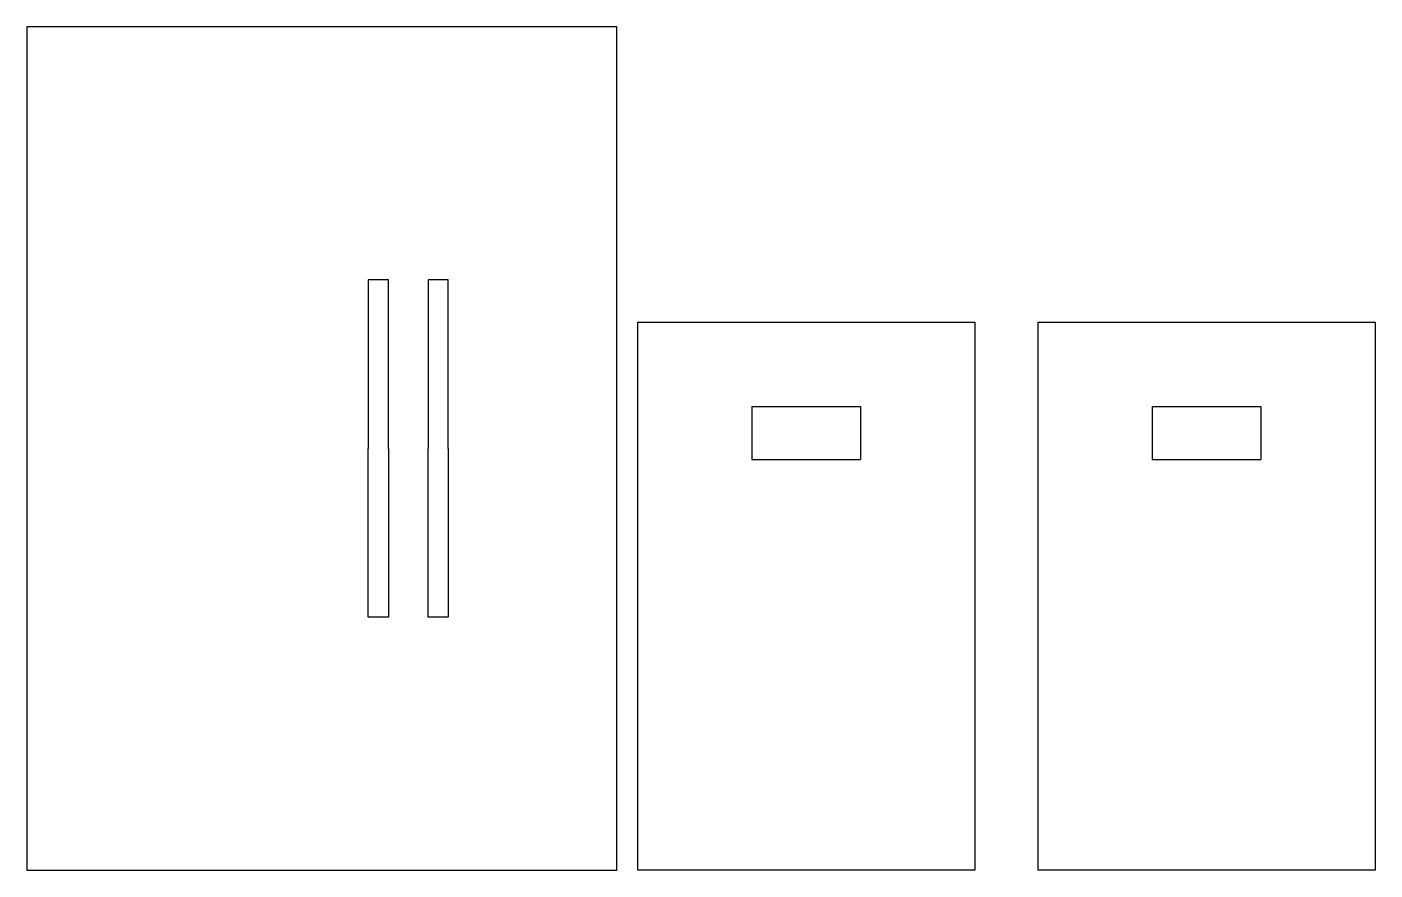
# Model space of a CAD drawing. Header units: millimetres. Extents: x 0 to 320, y 0 to 200.
import ezdxf

# ---------------------------------------------------------------- set-up
doc = ezdxf.new("R2010")
doc.units = ezdxf.units.MM

msp = doc.modelspace()

# ---------------------------------------------------------------- linework, layer by layer
for p, q in [((140, 200), (0, 200)), ((0, 200), (0, 0)), ((140, 0), (140, 200)), ((85.8, 140), (81, 140)), ((81, 140), (81, 100)), ((85.8, 100), (85.8, 140)), ((100, 140), (95.2, 140)), ((95.2, 140), (95.2, 100)), ((100, 100), (100, 140)), ((145, 0), (145, 130)), ((145, 130), (225, 130)), ((225, 130), (225, 0)), ((240, 0), (240, 130)), ((240, 130), (320, 130)), ((320, 130), (320, 0)), ((172.1, 110), (172.1, 97.4)), ((172.1, 110), (197.9, 110)), ((197.9, 110), (197.9, 97.4)), ((267.1, 110), (267.1, 97.4)), ((267.1, 110), (292.9, 110)), ((292.9, 110), (292.9, 97.4)), ((81, 60), (81, 100)), ((85.8, 100), (85.8, 60)), ((95.2, 60), (95.2, 100)), ((100, 100), (100, 60)), ((172.1, 97.4), (197.9, 97.4)), ((267.1, 97.4), (292.9, 97.4)), ((85.8, 60), (81, 60)), ((100, 60), (95.2, 60)), ((0, 0), (140, 0)), ((225, 0), (145, 0)), ((320, 0), (240, 0))]:
    msp.add_line(p, q)

doc.saveas('drawing.dxf')
